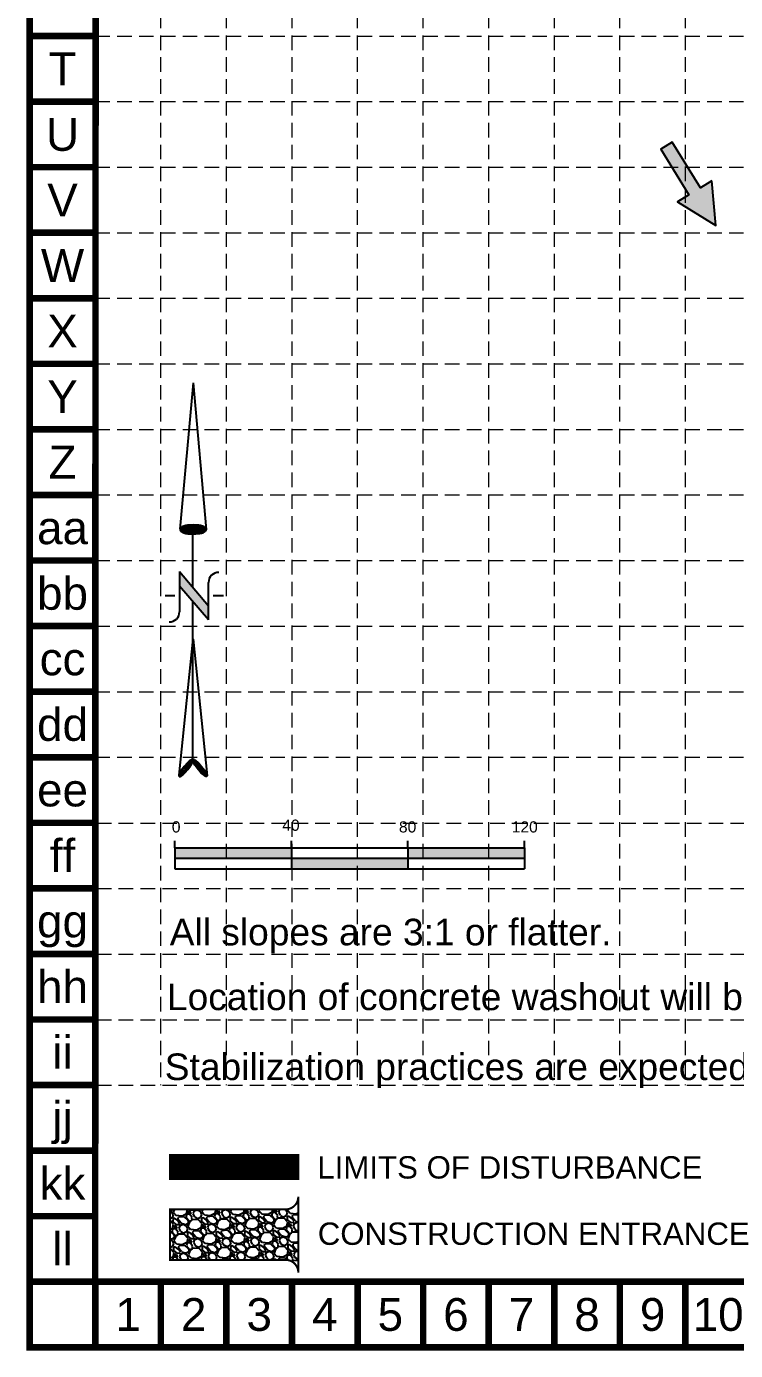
# Model space of a CAD drawing. Header units: inches. Extents: x 6134 to 7576, y 4806 to 5708.
# Drawn here: x 6133.9 to 6377.2, y 4806.2 to 5260.7 of the extents above; entities that cross this region are included whole.
import ezdxf
from ezdxf.enums import TextEntityAlignment as Align

# ---------------------------------------------------------------- set-up
doc = ezdxf.new("R2010")
doc.units = ezdxf.units.IN
doc.header["$MEASUREMENT"] = 0
doc.linetypes.add('HIDDEN', pattern=[0.375, 0.25, -0.125])
for name, color, linetype in [('ARROWS', 252, 'Continuous'), ('BASE', 7, 'Continuous'), ('BASE$0$P-SITE-T', 3, 'Continuous'), ('GRID', 254, 'HIDDEN'), ('LEGEND', 7, 'Continuous'), ('NARROW', 7, 'Continuous')]:
    doc.layers.add(name, color=color, linetype=linetype)
doc.styles.add("L200'", font='ARIAL.TTF', dxfattribs={"height": 0.001969})
doc.styles.get("Standard").update_dxf_attribs({"font": 'ARIAL.TTF'})

# ---------------------------------------------------------------- blocks, each defined once
blk = doc.blocks.new('North Arrow')
at = {"layer": 'NARROW'}
for p, q in [((32.43, 3.06), (32.43, 4.63)), ((28.77, -2.09), (34.02, 2.32)), ((36.18, 2.33), (30.46, 2.33)), ((36.16, 2.32), (31.04, -2.09)), ((39.1, 0.01), (59.96, 2.11)), ((0, 0), (22.36, 2)), ((0, 0), (22.33, -2.02)), ((31.2, -0.05), (21.66, -0.05)), ((21.66, -0.05), (21.66, -0.05)), ((57.45, -0.05), (33.41, -0.05)), ((59.83, -2.14), (39.04, -0.01)), ((57.69, -0.03), (57.77, -0.01)), ((57.77, -0.05), (57.69, -0.03)), ((28.77, -2.09), (34.95, -2.09)), ((32.43, -4.26), (32.43, -2.8))]:
    blk.add_line(p, q, dxfattribs=at)
for points in [[(57.46, -0.03), (57.44, 0.08, -0.066818), (57.67, 0.47, -0.03073), (58.01, 0.84), (58.52, 1.29), (59.07, 1.7, -0.03073), (59.5, 1.95, -0.066818), (59.93, 2.1), (60.04, 2.06)], [(60.04, 2.06), (60.05, 1.95, -0.066818), (59.82, 1.56, -0.03073), (59.43, 1.14), (58.97, 0.74), (58.42, 0.33, -0.03073), (57.99, 0.08, -0.036692), (57.76, -0.02)], [(57.46, -0.04), (57.44, -0.15, 0.066818), (57.67, -0.54, 0.03073), (58.01, -0.9), (58.52, -1.36), (59.07, -1.77, 0.03073), (59.5, -2.02, 0.066818), (59.93, -2.17), (60.04, -2.13)], [(60.04, -2.13), (60.05, -2.01, 0.066818), (59.82, -1.63, 0.03073), (59.43, -1.2), (58.97, -0.8), (58.42, -0.4, 0.03073), (57.99, -0.15, 0.036692), (57.76, -0.05)]]:
    blk.add_lwpolyline(points, format="xyb", dxfattribs=at)
blk.add_lwpolyline([(22.36, -2.03), (22.59, -1.93, 0.091577), (22.87, -1.44, 0.048306), (23.03, -0.75), (23.07, -0.01), (23.01, 0.82, 0.048306), (22.87, 1.42, 0.091577), (22.59, 1.91), (22.36, 2.01), (22.14, 1.91, 0.091577), (21.86, 1.42, 0.048306), (21.72, 0.82), (21.66, -0.01), (21.72, -0.83, 0.048306), (21.86, -1.44, 0.091577), (22.14, -1.93)], format="xyb", close=True, dxfattribs=at)
for centre, start, end in [((30.46, 3.86), 178.8769, 270), ((34.95, -3.62), 358.8769, 90)]:
    blk.add_arc(centre, 1.53, start, end, dxfattribs=at)
for points in [[(31.05, -2.09), (36.15, 2.36), (28.75, -2.06), (34.01, 2.36)], [(59.81, 1.55), (59.49, 1.95), (59.93, 1.73), (59.69, 2.04)], [(59.93, 1.73), (59.69, 2.04), (60.05, 1.94), (59.93, 2.1)], [(60.05, 1.94), (59.93, 2.1), (60.04, 2.06)], [(23.03, -0.76), (21.67, -0.05), (23.07, -0.05), (21.72, 0.82)], [(23.07, -0.05), (21.72, 0.82), (23.02, 0.75), (21.85, 1.42)], [(23.02, 0.75), (21.85, 1.42), (22.87, 1.44), (22.14, 1.91)], [(22.87, 1.44), (22.14, 1.91), (22.59, 1.91), (22.36, 2)], [(57.44, 0.08), (57.7, -0.01), (57.5, 0.21), (57.77, -0.01)], [(57.45, -0.04), (57.69, -0.02), (57.44, 0.08), (57.7, -0.01)], [(57.5, 0.21), (57.77, -0.01), (57.6, 0.39), (57.94, 0.06)], [(57.6, 0.39), (57.94, 0.06), (57.68, 0.5), (58.07, 0.13)], [(57.68, 0.5), (58.07, 0.13), (57.84, 0.66), (58.29, 0.26)], [(57.84, 0.66), (58.29, 0.26), (58.03, 0.86), (58.52, 0.41)], [(58.03, 0.86), (58.52, 0.41), (58.26, 1.07), (58.73, 0.57)], [(58.26, 1.07), (58.73, 0.57), (58.52, 1.3), (59.05, 0.81)], [(58.52, 1.3), (59.05, 0.81), (58.7, 1.42), (59.26, 0.99)], [(59.26, 1), (58.69, 1.42), (59.45, 1.15), (59, 1.65)], [(59.45, 1.15), (59, 1.65), (59.62, 1.34), (59.28, 1.82)], [(59.62, 1.34), (59.28, 1.82), (59.81, 1.55), (59.49, 1.95)], [(22.87, -1.44), (21.72, -0.87), (23.03, -0.76), (21.67, -0.05)], [(22.58, -1.93), (21.86, -1.45), (22.87, -1.44), (21.72, -0.87)], [(22.36, -2.01), (22.14, -1.93), (22.58, -1.93), (21.86, -1.45)], [(57.44, -0.14), (57.69, -0.02), (57.45, -0.04), (57.69, -0.02)], [(57.46, -0.19), (57.7, -0.03), (57.44, -0.14), (57.69, -0.02)], [(57.53, -0.33), (57.76, -0.05), (57.46, -0.19), (57.7, -0.03)], [(57.63, -0.48), (57.9, -0.1), (57.53, -0.33), (57.76, -0.05)], [(57.78, -0.66), (58.09, -0.2), (57.63, -0.48), (57.9, -0.1)], [(57.97, -0.87), (58.34, -0.35), (57.78, -0.66), (58.09, -0.2)], [(58.24, -1.11), (58.61, -0.54), (57.97, -0.87), (58.34, -0.35)], [(58.61, -1.43), (58.93, -0.77), (58.24, -1.11), (58.61, -0.54)], [(58.91, -1.64), (59.2, -1), (58.61, -1.43), (58.93, -0.77)], [(59.12, -1.79), (59.57, -1.36), (58.92, -1.65), (59.2, -1.01)], [(59.35, -1.93), (59.81, -1.62), (59.12, -1.79), (59.57, -1.36)], [(59.54, -1.32), (59.41, -1.18), (59.21, -1.01)], [(59.58, -2.05), (59.93, -1.79), (59.35, -1.93), (59.81, -1.62)], [(59.78, -2.13), (60.05, -2.01), (59.58, -2.05), (59.93, -1.79)], [(59.92, -2.17), (60.04, -2.13), (59.78, -2.13), (60.05, -2.01)]]:
    blk.add_solid(points, dxfattribs=at)
blk = doc.blocks.new('A$C7C5860AB')
h = blk.add_hatch(color=7)
h.paths.add_polyline_path([(41.12, 3.6), (41.12, 7.21), (1.12, 7.21), (1.12, 3.6)])
h.paths.add_polyline_path([(41.12, 3.6), (41.12, 0), (81.11, 0), (81.11, 3.6)])
h.paths.add_polyline_path([(81.11, 7.21), (81.11, 3.6), (121.1, 3.6), (121.1, 7.21)])
at = {"color": 7}
for p, q in [((1.12, 7.21), (1.12, 9.61)), ((41.12, 7.21), (41.12, 9.61)), ((81.11, 7.21), (81.11, 9.61)), ((121.1, 7.21), (121.1, 9.61)), ((1.12, 7.21), (41.12, 7.21)), ((1.12, 7.21), (1.12, 0)), ((41.12, 7.21), (121.1, 7.21)), ((41.12, 7.21), (41.12, 0)), ((81.11, 7.21), (81.11, 0)), ((121.1, 7.21), (121.1, 0)), ((1.12, 3.6), (121.1, 3.6)), ((1.12, 0), (41.12, 0)), ((41.12, 0), (121.1, 0))]:
    blk.add_line(p, q, dxfattribs=at)
for s, height, p in [('0', 3.84, (0.06, 12.47)), ('40', 3.839, (37.97, 13.05)), ('80', 3.839, (78, 12.47)), ('120', 3.839, (116.71, 12.47))]:
    blk.add_text(s, height=height, dxfattribs=at).set_placement(p)
blk = doc.blocks.new('arrow')
blk.add_lwpolyline([(-67.01, -25.36), (-59.33, -25.42), (-59.57, -56.14), (-51.89, -56.2), (-51.65, -25.48), (-43.97, -25.54), (-55.3, -2.41), (-67.01, -25.36)], close=True)
at = {"color": 254}
for points in [[(-43.97, -25.54), (-67.01, -25.36), (-55.3, -2.41), (-67.01, -25.36)], [(-59.57, -56.14), (-51.89, -56.2), (-59.33, -25.42), (-51.65, -25.48)]]:
    blk.add_solid(points, dxfattribs=at)

msp = doc.modelspace()

# ---------------------------------------------------------------- hatches: boundary and pattern name
at = {"layer": 'LEGEND'}
h = msp.add_hatch(dxfattribs=at)
h.set_pattern_fill('GRAVEL', color=4, scale=6.931303, angle=-43.9343, style=0)
h.set_pattern_definition([(184.078545, (-3505.20744, 644.54436), (-83.214335048, -6.450062589), [0.9325098, -92.3186325]), (141.0354448, (-3506.1376, 644.47803), (64.70693012, -52.718522697), [1.600216, -158.421338]), (88.576145, (-3507.3818, 645.4843), (-2.986046495, -102.997950116), [1.128333, -111.7050984]), (223.339445, (-3510.53078, 646.112), (101.174728294, 95.020530002), [1.4572232, -144.2650737]), (248.899445, (-3511.59062, 645.1119), (32.752473043, 83.943649029), [1.4289227, -141.463545]), (313.339445, (-3512.10504, 643.77878), (-95.020530002, 101.174728294), [1.4572232, -144.2650737]), (353.7599448, (-3511.10492, 642.71894), (-112.980909233, 12.604367983), [1.927103, -190.783064]), (28.3210448, (-3509.18924, 642.50948), (140.742010423, 76.148427123), [1.819384, -180.1190605]), (77.495345, (-3507.58763, 643.3726), (22.587187047, 103.362607222), [1.4621583, -144.7538345]), (131.302145, (-3507.27104, 644.8001), (50.097202182, -57.892240632), [1.6692795, -81.794662]), (178.4631448, (-3508.37281, 646.05412), (-112.798596854, 2.8037128565), [2.1587404, -213.7154597]), (94.879845, (-3505.6373, 641.301), (-6.08543408, 63.613044616), [0.7368044, -72.94395]), (127.534945, (-3505.69998, 642.03517), (55.270914233, -72.50211952), [1.401766, -138.775156]), (181.065745, (-3506.554, 643.1467), (-4.8091646, -4.9914852), [0.980232, -8.822107]), (159.264345, (-3506.3263, 644.0824), (34.575749475, -14.06284062), [0.527874, -52.259355]), (247.867145, (-3506.82, 644.2693), (9.4360076, 19.78361497), [0.746522, -36.5796873]), (347.029545, (-3507.1012, 643.5777), (24.59277926, -4.44450031), [1.212486, -39.2036083]), (117.630845, (-3505.9197, 643.3056), (5.17381395, -14.60980406), [0.8767474, -21.041959]), (332.455245, (-3509.71505, 647.05857), (64.34230165, -33.117227644), [1.228227, -121.5947714]), (26.411945, (-3508.62603, 646.4906), (-72.866715774, -35.669700785), [1.0304144, -102.010812]), (249.264345, (-3504.9579, 644.3039), (14.06284062, 34.575749475), [1.0557414, -51.7314876]), (299.676245, (-3505.33166, 643.31654), (-35.487392831, 63.066056627), [1.228227, -121.5947714]), (295.509745, (-3512.6967, 643.96385), (-15.33912028, 34.02877192), [1.184421, -58.036658]), (250.840845, (-3512.18664, 642.8949), (27.94343203, 78.952115192), [0.99241, -98.2487433]), (22.867145, (-3509.7171, 639.2643), (34.028788355, 15.3390841), [1.0557414, -51.7314876]), (333.419745, (-3508.74434, 639.6746), (-84.125923411, 42.553223677), [1.1619012, -115.0279095]), (25.509745, (-3512.1629, 641.6208), (-34.02877192, -15.33912028), [0.5922105, -58.6288687]), (57.375645, (-3510.0166, 639.5529), (14.24518444, 24.77509003), [0.353427, -34.9894177]), (122.029545, (-3509.826, 639.8505), (10.1652998, -19.41896602), [1.4289227, -27.1495667]), (142.074745, (-3510.5839, 641.06195), (54.723994898, -43.100150145), [1.3242254, -131.098128]), (259.755845, (-3507.534, 643.1285), (4.6268339, 14.79213462), [0.9996464, -23.9915195]), (309.2229448, (-3507.71185, 642.1448), (75.2368537114, -91.7387777804), [1.7452605, -172.780488]), (17.011145, (-3506.60825, 640.79276), (-53.630078586, -15.70373455), [0.713619, -70.6485102]), (46.065745, (-3505.926, 641.0015), (-0.1823205, 9.800647), [0.415878, -6.5154247]), (76.322145, (-3510.53945, 641.3079), (-13.69824492, -54.17702568), [0.9629243, -95.3298122]), (4.078545, (-3510.31175, 642.2435), (83.214335048, 6.450062589), [1.8650195, -91.3861227]), (316.065745, (-3508.4515, 642.376), (9.800647, 0.1823205), [1.8021387, -5.129164]), (281.370545, (-3507.15367, 641.12576), (-16.250624112, 83.032032315), [1.095936, -108.4975825]), (210.120345, (-3506.9376, 640.0513), (-24.22813631, -15.156772515), [1.0092116, -49.4514356]), (163.7117448, (-3507.81054, 639.5449), (-142.929836636, 41.459205038), [1.6431693, -162.674032]), (131.4918448, (-3509.38776, 640.00575), (-60.08015178, 67.510581394), [1.738364, -172.097831])])
edge = h.paths.add_edge_path()
edge.add_line((6227.15, 4833.02), (6227.15, 4859.02))
edge.add_arc((6222.82, 4859.02), 4.33, -89.9609, 0, ccw=False)
edge.add_line((6222.82, 4854.69), (6183.12, 4854.68))
edge.add_line((6183.12, 4854.68), (6183.12, 4837.34))
edge.add_line((6183.12, 4837.34), (6222.81, 4837.36))
edge.add_arc((6222.82, 4833.02), 4.33, 0, 90.0391, ccw=False)

# ---------------------------------------------------------------- linework, layer by layer
at = {"layer": 'BASE', "const_width": 2.25}
for points in [[(6135, 4807.37), (7575, 4807.37), (7575, 5707.37), (6135, 5707.37)], [(6157.45, 4829.87), (7552.56, 4829.83), (7552.53, 5684.88), (6157.73, 5684.91)]]:
    msp.add_lwpolyline(points, close=True, dxfattribs=at)
for points in [[(6157.5, 5257.37), (6135, 5257.37)], [(6157.5, 5234.87), (6135, 5234.87)], [(6157.5, 5212.37), (6135, 5212.37)], [(6157.5, 5189.87), (6135, 5189.87)], [(6157.5, 5167.37), (6135, 5167.37)], [(6157.5, 5144.87), (6135, 5144.87)], [(6157.5, 5122.37), (6135, 5122.37)], [(6157.5, 5099.87), (6135, 5099.87)], [(6157.5, 5077.37), (6135, 5077.37)], [(6157.5, 5054.87), (6135, 5054.87)], [(6157.5, 5032.37), (6135, 5032.37)], [(6157.5, 5009.87), (6135, 5009.87)], [(6157.5, 4987.37), (6135, 4987.37)], [(6157.5, 4964.87), (6135, 4964.87)], [(6157.5, 4942.37), (6135, 4942.37)], [(6157.5, 4919.87), (6135, 4919.87)], [(6157.5, 4897.37), (6135, 4897.37)], [(6157.5, 4874.87), (6135, 4874.87)], [(6157.5, 4852.37), (6135, 4852.37)], [(6157.5, 4829.87), (6135, 4829.87)], [(6157.5, 4807.37), (6157.5, 4829.87)], [(6180, 4807.37), (6180, 4829.87)], [(6202.5, 4807.37), (6202.5, 4829.87)], [(6225, 4807.37), (6225, 4829.87)], [(6247.5, 4807.37), (6247.5, 4829.87)], [(6270, 4807.37), (6270, 4829.87)], [(6292.5, 4807.37), (6292.5, 4829.87)], [(6315, 4807.37), (6315, 4829.87)], [(6337.5, 4807.37), (6337.5, 4829.87)], [(6360, 4807.37), (6360, 4829.87)]]:
    msp.add_lwpolyline(points, dxfattribs=at)
at = {"layer": 'GRID', "color": 252, "linetype": 'HIDDEN', "lineweight": 0, "ltscale": 20}
for p, q in [((6179.92, 5685.09), (6179.92, 4897.27)), ((6202.42, 5685.09), (6202.42, 4897.27)), ((6224.92, 5685.09), (6224.92, 4897.27)), ((6247.42, 5685.09), (6247.42, 4897.27)), ((6269.92, 5685.09), (6269.92, 4897.27)), ((6292.42, 5685.09), (6292.42, 4897.27)), ((6314.92, 5685.09), (6314.92, 4897.27)), ((6337.42, 5685.09), (6337.42, 4897.27)), ((6359.92, 5685.09), (6359.92, 4897.27)), ((6157.5, 5257.37), (7552.5, 5257.37)), ((6157.5, 5234.87), (7552.5, 5234.87)), ((6157.5, 5212.37), (7552.5, 5212.37)), ((6157.5, 5189.87), (7552.5, 5189.87)), ((6157.5, 5167.37), (7552.5, 5167.37)), ((6157.5, 5144.87), (7552.5, 5144.87)), ((6157.5, 5122.37), (7552.5, 5122.37)), ((6157.5, 5099.87), (7552.5, 5099.87)), ((6157.5, 5077.37), (7552.5, 5077.37)), ((6157.5, 5054.87), (7552.5, 5054.87)), ((6157.5, 5032.37), (7552.5, 5032.37)), ((6157.5, 5009.87), (7552.5, 5009.87)), ((6158, 4987.27), (7553, 4987.27)), ((6158, 4964.77), (7553, 4964.77)), ((6158, 4942.27), (7553, 4942.27)), ((6158, 4919.77), (7553, 4919.77)), ((6158, 4897.27), (7553, 4897.27))]:
    msp.add_line(p, q, dxfattribs=at)
at = {"layer": 'LEGEND', "color": 1, "linetype": 'HIDDEN', "ltscale": 45, "const_width": 8.91}
msp.add_lwpolyline([(6182.79, 4869.26), (6227.49, 4869.26)], dxfattribs=at)
at = {"layer": 'LEGEND', "color": 4, "const_width": 0.693}
msp.add_lwpolyline([(6227.15, 4833.02), (6227.15, 4859.02, -0.414014), (6222.82, 4854.69), (6183.12, 4854.68), (6183.12, 4837.34), (6222.81, 4837.36, -0.414413)], format="xyb", close=True, dxfattribs=at)

# ---------------------------------------------------------------- block references
at = {"layer": 'ARROWS', "xscale": 0.5999999999989287, "yscale": 0.5999999999989427, "zscale": 0.6, "rotation": 211.9965038763117}
msp.add_blockref('arrow', (6343.04, 5173.5), dxfattribs=at)
at = {"layer": 'BASE', "xscale": 2.25, "yscale": 2.25, "zscale": 2.250000000000227, "rotation": 270}
msp.add_blockref('North Arrow', (6191.09, 5138.38), dxfattribs=at)
at = {"layer": 'BASE$0$P-SITE-T'}
msp.add_blockref('A$C7C5860AB', (6183.69, 4971.57), dxfattribs=at)

# ---------------------------------------------------------------- texts
at = {"layer": 'BASE'}
for s, p in [('T', (6146.25, 5246.12)), ('U', (6146.25, 5223.62)), ('V', (6146.25, 5201.12)), ('W', (6146.25, 5178.62)), ('X', (6146.25, 5156.12)), ('Y', (6146.25, 5133.62)), ('Z', (6146.25, 5111.12)), ('aa', (6146.25, 5088.62)), ('bb', (6146.25, 5066.12)), ('cc', (6146.25, 5043.62)), ('dd', (6146.25, 5021.12)), ('ee', (6146.25, 4998.62)), ('ff', (6146.25, 4976.12)), ('gg', (6146.25, 4953.62)), ('hh', (6146.25, 4931.12)), ('ii', (6146.25, 4908.62)), ('jj', (6146.25, 4886.12)), ('kk', (6146.25, 4863.62)), ('ll', (6146.25, 4841.12)), ('1', (6168.75, 4818.62)), ('2', (6191.25, 4818.62)), ('3', (6213.75, 4818.62)), ('4', (6236.25, 4818.62)), ('5', (6258.75, 4818.62)), ('6', (6281.25, 4818.62)), ('7', (6303.75, 4818.62)), ('8', (6326.25, 4818.62)), ('9', (6348.75, 4818.62)), ('10', (6371.25, 4818.62))]:
    msp.add_text(s, height=11.25, dxfattribs=at).set_placement(p, align=Align.MIDDLE_CENTER)
at = {"layer": 'BASE', "color": 7, "style": "L200'"}
for s, height, p in [('All slopes are 3:1 or flatter.', 9.1247, (6183.03, 4945.31)), ('Location of concrete washout will be determined in the field and will be reflected on this Site Map.', 9.1247, (6182.08, 4923.07)), ('Stabilization practices are expected to be used at all disturbed areas. BMPs are not to scale; verify size/location/quantity in the field prior to installation.', 9.12475, (6181.33, 4899.07))]:
    msp.add_text(s, height=height, dxfattribs=at).set_placement(p)
at = {"layer": 'LEGEND', "style": "L200'"}
for s, p in [('LIMITS OF DISTURBANCE', (6233.68, 4865.27)), ('CONSTRUCTION ENTRANCE', (6233.84, 4842.51))]:
    msp.add_text(s, height=7.6723, dxfattribs=at).set_placement(p)

doc.saveas('drawing.dxf')
